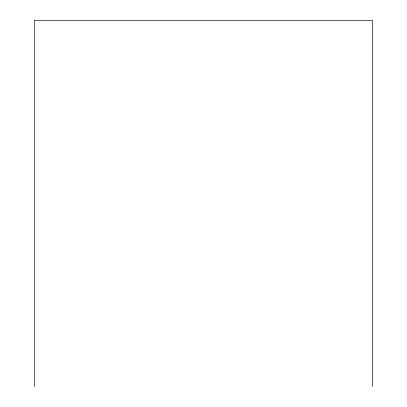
<?xml version="1.0" encoding="UTF-8"?>
<svg xmlns="http://www.w3.org/2000/svg" width="407" height="407" viewBox="0 0 407 407"><rect width="100%" height="100%" fill="white"/><g stroke="black" fill="none" stroke-linecap="round" stroke-linejoin="round"><path stroke-width="0.61" d="M372.573 386.65L372.573 20.35L34.427 20.35L34.427 386.65"/></g></svg>
